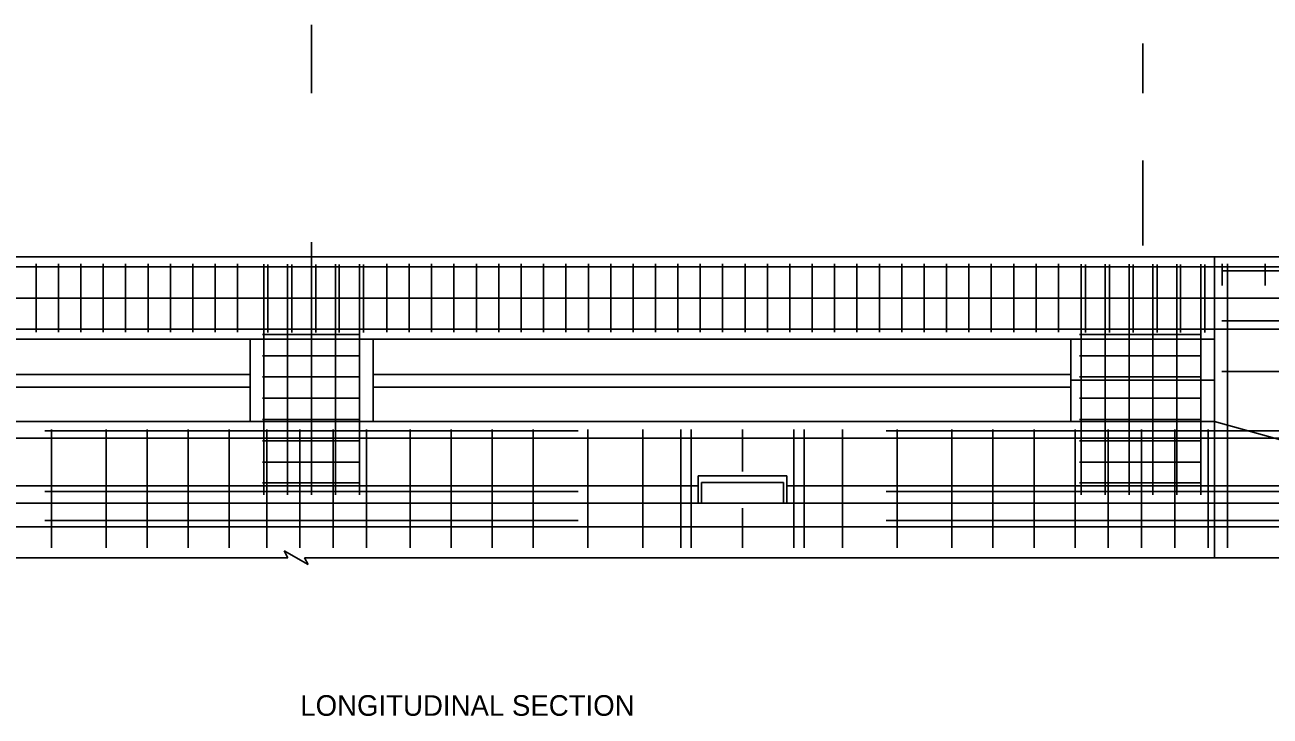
# Model space of a CAD drawing. Extents: x 25748.5 to 25802.9, y -3094.4 to -3056.4.
# Drawn here: x 25764.15 to 25779.31, y -3083.22 to -3074.79 of the extents above; entities that cross this region are included whole.
import ezdxf

# ---------------------------------------------------------------- set-up
doc = ezdxf.new("R2010")
doc.units = 0
for name, color, linetype in [('240 Concrete', 7, 'Continuous'), ('border_NO-PLOT', 7, 'Continuous'), ('str_Center-Line-A', 7, 'Continuous'), ('str_Concrete-A', 7, 'Continuous'), ('str_Reinforcement-A', 7, 'Continuous'), ('str_Reinforcement-B', 7, 'Continuous'), ('str_Reinforcement-C', 7, 'Continuous'), ('str_Reinforcement-D', 7, 'Continuous'), ('str_Reinforcement-E', 7, 'Continuous'), ('str_Reinforcement-F', 7, 'Continuous'), ('str_Reinforcement-H', 7, 'Continuous'), ('str_Reinforcement-I', 7, 'Continuous'), ('str_Reinforcement-J', 7, 'Continuous'), ('str_Reinforcement-K', 7, 'Continuous'), ('str_Structural-Steel-A', 7, 'Continuous')]:
    doc.layers.add(name, color=color, linetype=linetype)

msp = doc.modelspace()

# ---------------------------------------------------------------- linework, layer by layer
at = {"layer": '240 Concrete'}
for p, q in [((25766.888, -3078.622), (25766.888, -3079.627)), ((25768.388, -3078.622), (25768.388, -3079.627)), ((25776.887, -3078.622), (25776.887, -3079.627))]:
    msp.add_line(p, q, dxfattribs=at)
at = {"layer": 'str_Center-Line-A'}
for p, q in [((25767.637, -3074.793), (25767.637, -3075.625)), ((25777.762, -3075.02), (25777.762, -3075.625)), ((25777.762, -3076.447), (25777.762, -3077.482)), ((25767.637, -3077.441), (25767.637, -3077.709))]:
    msp.add_line(p, q, dxfattribs=at)
at = {"layer": 'str_Concrete-A'}
for p, q in [((25756.888, -3077.622), (25766.516, -3077.622)), ((25756.888, -3077.622), (25768.388, -3077.622)), ((25784.804, -3077.622), (25768.388, -3077.622)), ((25778.637, -3077.622), (25778.637, -3081.289)), ((25756.888, -3078.622), (25768.388, -3078.622)), ((25778.637, -3078.622), (25768.388, -3078.622)), ((25776.887, -3079.125), (25778.637, -3079.125)), ((25756.888, -3079.627), (25768.388, -3079.627)), ((25778.637, -3079.627), (25768.388, -3079.627)), ((25778.637, -3079.627), (25782.22, -3080.622)), ((25772.346, -3080.622), (25772.346, -3080.289)), ((25772.346, -3080.289), (25773.429, -3080.289)), ((25773.429, -3080.622), (25773.429, -3080.289)), ((25772.387, -3080.372), (25773.387, -3080.372)), ((25772.387, -3080.622), (25772.387, -3080.372)), ((25773.387, -3080.622), (25773.387, -3080.372)), ((25757.137, -3080.622), (25776.135, -3080.622)), ((25768.637, -3080.622), (25778.637, -3080.622)), ((25785.221, -3080.622), (25778.637, -3080.622)), ((25767.35, -3081.289), (25767.304, -3081.206)), ((25767.304, -3081.206), (25767.596, -3081.372)), ((25756.888, -3081.289), (25767.35, -3081.289)), ((25767.55, -3081.289), (25779.689, -3081.289)), ((25767.596, -3081.372), (25767.55, -3081.289))]:
    msp.add_line(p, q, dxfattribs=at)
at = {"layer": 'str_Reinforcement-A'}
for p, q in [((25764.281, -3077.707), (25764.281, -3078.537)), ((25764.554, -3077.707), (25764.554, -3078.537)), ((25764.827, -3077.707), (25764.827, -3078.537)), ((25765.1, -3077.707), (25765.1, -3078.537)), ((25765.372, -3077.707), (25765.372, -3078.537)), ((25765.645, -3077.707), (25765.645, -3078.537)), ((25765.918, -3077.707), (25765.918, -3078.537)), ((25766.191, -3077.707), (25766.191, -3078.537)), ((25766.463, -3077.707), (25766.463, -3078.537)), ((25766.736, -3077.707), (25766.736, -3078.537)), ((25768.554, -3077.707), (25768.554, -3078.537)), ((25768.827, -3077.707), (25768.827, -3078.537)), ((25769.1, -3077.707), (25769.1, -3078.537)), ((25769.372, -3077.707), (25769.372, -3078.537)), ((25769.645, -3077.707), (25769.645, -3078.537)), ((25769.918, -3077.707), (25769.918, -3078.537)), ((25770.191, -3077.707), (25770.191, -3078.537)), ((25770.463, -3077.707), (25770.463, -3078.537)), ((25770.736, -3077.707), (25770.736, -3078.537)), ((25771.009, -3077.707), (25771.009, -3078.537)), ((25771.281, -3077.707), (25771.281, -3078.537)), ((25771.554, -3077.707), (25771.554, -3078.537)), ((25771.827, -3077.707), (25771.827, -3078.537)), ((25772.1, -3077.707), (25772.1, -3078.537)), ((25772.372, -3077.707), (25772.372, -3078.537)), ((25772.645, -3077.707), (25772.645, -3078.537)), ((25772.918, -3077.707), (25772.918, -3078.537)), ((25773.191, -3077.707), (25773.191, -3078.537)), ((25773.463, -3077.707), (25773.463, -3078.537)), ((25773.736, -3077.707), (25773.736, -3078.537)), ((25774.009, -3077.707), (25774.009, -3078.537)), ((25774.281, -3077.707), (25774.281, -3078.537)), ((25774.554, -3077.707), (25774.554, -3078.537)), ((25774.827, -3077.707), (25774.827, -3078.537)), ((25775.1, -3077.707), (25775.1, -3078.537)), ((25775.372, -3077.707), (25775.372, -3078.537)), ((25775.645, -3077.707), (25775.645, -3078.537)), ((25775.918, -3077.707), (25775.918, -3078.537)), ((25776.191, -3077.707), (25776.191, -3078.537)), ((25776.463, -3077.707), (25776.463, -3078.537)), ((25776.736, -3077.707), (25776.736, -3078.537)), ((25764.387, -3079.741), (25770.887, -3079.741)), ((25774.637, -3079.741), (25781.137, -3079.741)), ((25764.387, -3080.481), (25770.887, -3080.481)), ((25774.637, -3080.481), (25781.137, -3080.481)), ((25764.387, -3080.836), (25770.887, -3080.836)), ((25774.637, -3080.836), (25781.137, -3080.836))]:
    msp.add_line(p, q, dxfattribs=at)
at = {"layer": 'str_Reinforcement-B'}
for p, q in [((25767.106, -3077.712), (25767.106, -3078.542)), ((25767.396, -3077.712), (25767.396, -3078.542)), ((25767.689, -3077.712), (25767.689, -3078.542)), ((25767.974, -3077.712), (25767.974, -3078.542)), ((25768.268, -3077.712), (25768.268, -3078.542)), ((25777.064, -3077.712), (25777.064, -3078.542)), ((25777.356, -3077.712), (25777.356, -3078.542)), ((25777.646, -3077.712), (25777.646, -3078.542)), ((25777.938, -3077.712), (25777.938, -3078.542)), ((25778.223, -3077.712), (25778.223, -3078.542)), ((25778.518, -3077.712), (25778.518, -3078.542))]:
    msp.add_line(p, q, dxfattribs=at)
at = {"layer": 'str_Reinforcement-C'}
for p, q in [((25767.054, -3080.521), (25767.054, -3077.709)), ((25767.346, -3080.521), (25767.346, -3077.709)), ((25767.637, -3080.521), (25767.637, -3077.709)), ((25767.929, -3080.521), (25767.929, -3077.709)), ((25768.221, -3080.521), (25768.221, -3077.709)), ((25777.012, -3080.521), (25777.012, -3077.709)), ((25777.304, -3080.521), (25777.304, -3077.709)), ((25777.596, -3080.521), (25777.596, -3077.709)), ((25777.887, -3080.521), (25777.887, -3077.709)), ((25778.179, -3080.521), (25778.179, -3077.709)), ((25778.47, -3080.521), (25778.47, -3077.709))]:
    msp.add_line(p, q, dxfattribs=at)
at = {"layer": 'str_Reinforcement-D'}
for p, q in [((25767.04, -3078.566), (25768.217, -3078.566)), ((25776.994, -3078.566), (25778.467, -3078.566)), ((25767.04, -3078.825), (25768.217, -3078.825)), ((25776.994, -3078.825), (25778.467, -3078.825)), ((25767.04, -3079.084), (25768.217, -3079.084)), ((25776.994, -3079.084), (25778.467, -3079.084)), ((25767.04, -3079.344), (25768.217, -3079.344)), ((25776.994, -3079.344), (25778.467, -3079.344)), ((25767.04, -3079.603), (25768.217, -3079.603)), ((25776.994, -3079.603), (25778.467, -3079.603)), ((25767.04, -3079.862), (25768.217, -3079.862)), ((25776.994, -3079.862), (25778.467, -3079.862)), ((25767.04, -3080.122), (25768.217, -3080.122)), ((25776.994, -3080.122), (25778.467, -3080.122)), ((25767.04, -3080.376), (25768.217, -3080.376)), ((25776.994, -3080.376), (25778.467, -3080.376))]:
    msp.add_line(p, q, dxfattribs=at)
at = {"layer": 'str_Reinforcement-E'}
for p, q in [((25757.199, -3077.741), (25782.72, -3077.741)), ((25757.199, -3078.123), (25782.72, -3078.123)), ((25757.199, -3078.503), (25782.72, -3078.503))]:
    msp.add_line(p, q, dxfattribs=at)
at = {"layer": 'str_Reinforcement-F'}
for p, q in [((25778.727, -3077.789), (25781.69, -3077.789)), ((25757.199, -3079.83), (25785.131, -3079.83)), ((25757.199, -3080.411), (25772.338, -3080.411)), ((25773.435, -3080.411), (25785.131, -3080.411)), ((25757.137, -3080.911), (25785.131, -3080.911))]:
    msp.add_line(p, q, dxfattribs=at)
at = {"layer": 'str_Reinforcement-H'}
for p, q in [((25764.468, -3079.723), (25764.468, -3081.167)), ((25765.135, -3079.723), (25765.135, -3081.167)), ((25765.635, -3079.723), (25765.635, -3081.167)), ((25766.135, -3079.723), (25766.135, -3081.167)), ((25766.635, -3079.723), (25766.635, -3081.167)), ((25767.091, -3079.723), (25767.091, -3081.167)), ((25767.496, -3079.723), (25767.496, -3081.167)), ((25767.902, -3079.723), (25767.902, -3081.167)), ((25768.307, -3079.723), (25768.307, -3081.167)), ((25768.837, -3079.723), (25768.837, -3081.167)), ((25769.337, -3079.723), (25769.337, -3081.167)), ((25769.837, -3079.723), (25769.837, -3081.167)), ((25770.337, -3079.723), (25770.337, -3081.167)), ((25771.004, -3079.723), (25771.004, -3081.167)), ((25771.671, -3079.723), (25771.671, -3081.167)), ((25772.137, -3079.723), (25772.137, -3081.167)), ((25772.262, -3079.723), (25772.262, -3081.167)), ((25772.887, -3079.723), (25772.887, -3080.239)), ((25773.512, -3079.723), (25773.512, -3081.167)), ((25773.638, -3079.723), (25773.638, -3081.167)), ((25774.104, -3079.723), (25774.104, -3081.167)), ((25774.771, -3079.723), (25774.771, -3081.167)), ((25775.438, -3079.723), (25775.438, -3081.167)), ((25775.938, -3079.723), (25775.938, -3081.167)), ((25776.438, -3079.723), (25776.438, -3081.167)), ((25776.938, -3079.723), (25776.938, -3081.167)), ((25777.343, -3079.723), (25777.343, -3081.167)), ((25777.748, -3079.723), (25777.748, -3081.167)), ((25778.153, -3079.723), (25778.153, -3081.167)), ((25778.559, -3079.723), (25778.559, -3081.167)), ((25772.887, -3080.683), (25772.887, -3081.167))]:
    msp.add_line(p, q, dxfattribs=at)
at = {"layer": 'str_Reinforcement-I'}
msp.add_line((25778.795, -3077.705), (25778.795, -3081.167), dxfattribs=at)
at = {"layer": 'str_Reinforcement-J'}
for p, q in [((25778.732, -3077.705), (25778.732, -3077.968)), ((25779.253, -3077.705), (25779.253, -3077.968))]:
    msp.add_line(p, q, dxfattribs=at)
at = {"layer": 'str_Reinforcement-K'}
for p, q in [((25778.727, -3078.402), (25785.131, -3078.402)), ((25778.727, -3079.018), (25785.131, -3079.018))]:
    msp.add_line(p, q, dxfattribs=at)
at = {"layer": 'str_Structural-Steel-A'}
for p, q in [((25778.637, -3077.705), (25778.637, -3077.705)), ((25766.888, -3079.054), (25758.388, -3079.054)), ((25776.887, -3079.054), (25768.388, -3079.054)), ((25758.388, -3079.208), (25766.888, -3079.208)), ((25768.388, -3079.208), (25776.887, -3079.208))]:
    msp.add_line(p, q, dxfattribs=at)

# ---------------------------------------------------------------- texts
at = {"layer": 'border_NO-PLOT'}
msp.add_text('LONGITUDINAL SECTION', height=0.25143, dxfattribs=at).set_placement((25767.5, -3083.215))

doc.saveas('drawing.dxf')
